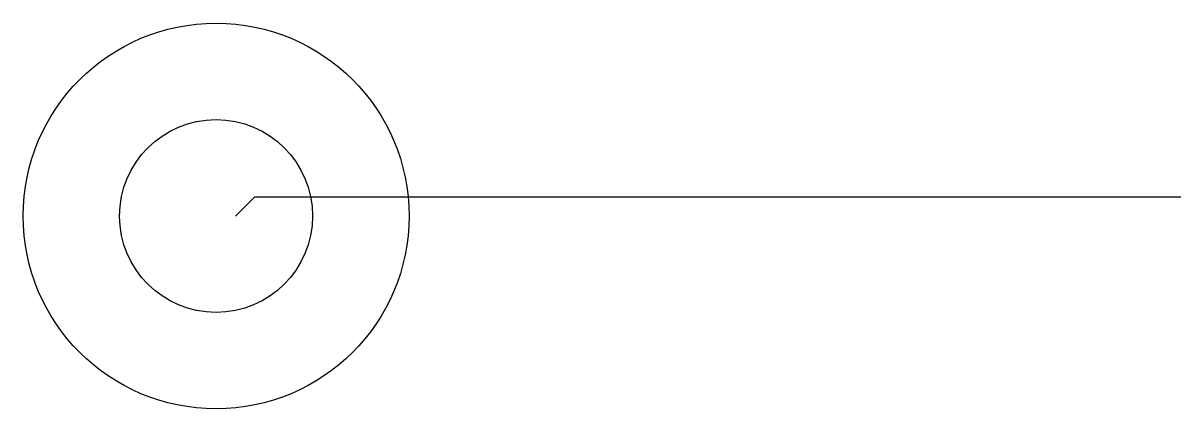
# Model space of a CAD drawing. Header units: inches. Extents: x -20 to 100, y -20 to 20.
import ezdxf

# ---------------------------------------------------------------- set-up
doc = ezdxf.new("R2010")
doc.units = ezdxf.units.IN
doc.header["$MEASUREMENT"] = 0

msp = doc.modelspace()

# ---------------------------------------------------------------- linework, layer by layer
at = {"color": 12}
msp.add_line((2, 0), (4, 2), dxfattribs=at)
msp.add_line((4, 2), (100, 2))
for radius in [20, 10]:
    msp.add_circle((0, 0), radius)

doc.saveas('drawing.dxf')
